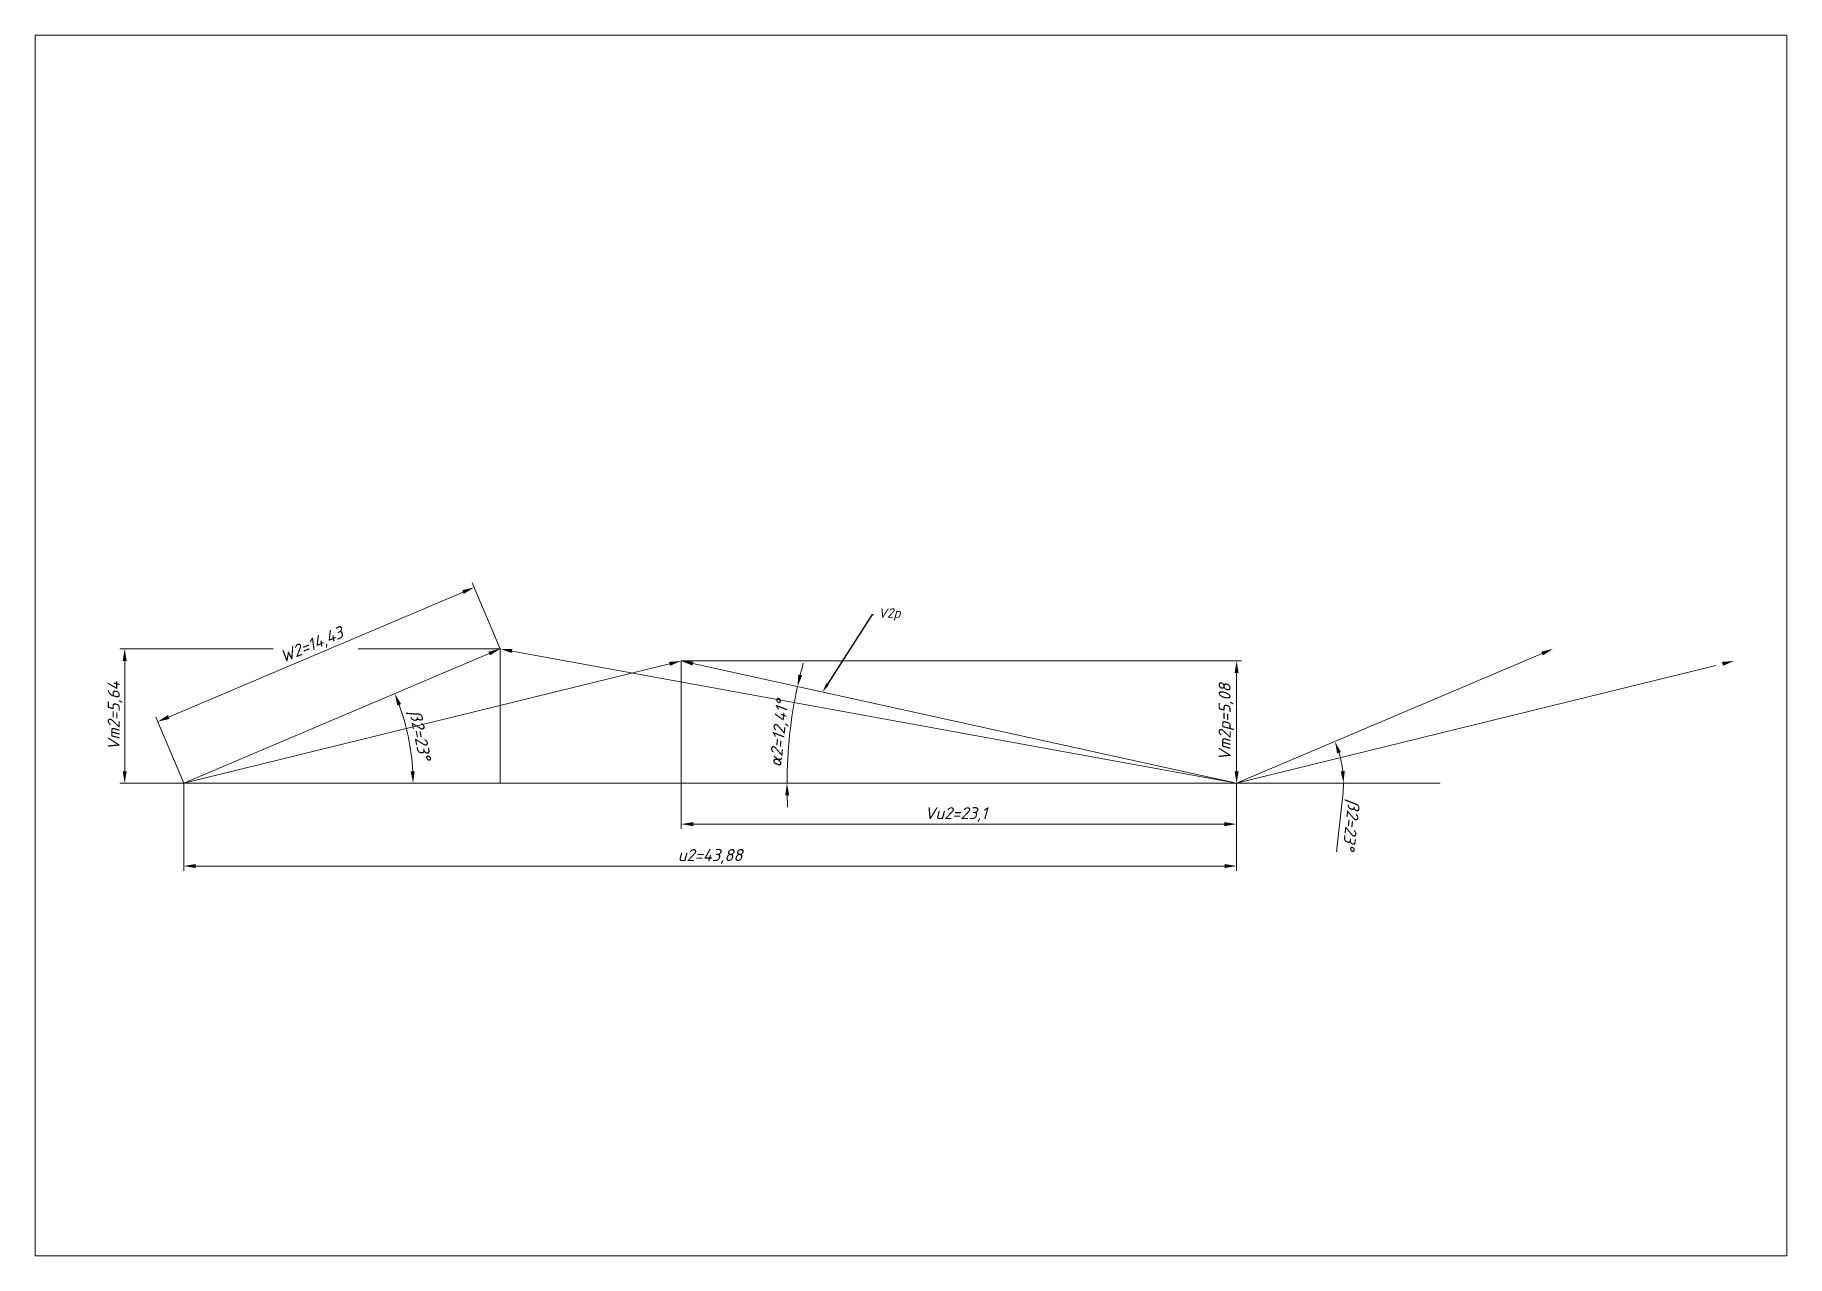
# Paper-space layout 'Лист1' of a CAD drawing. Header units: millimetres. Extents: x 0 to 287, y 0 to 200.
# The model-space entities are those that its viewports show. They can reach past a viewport. Long polylines and large blocks are cut down to what shows.
import ezdxf
from ezdxf import colors
from ezdxf.entities.mleader import LeaderData, LeaderLine
from ezdxf.math import Vec2, Vec3

# ---------------------------------------------------------------- set-up
doc = ezdxf.new("R2010")
doc.units = ezdxf.units.MM
doc.linetypes.add('осевая', pattern=[50.8, 31.75, -6.35, 6.35, -6.35])
doc.layers.get('0').update_dxf_attribs({"lineweight": 53})
doc.layers.add('Оси', color=7, linetype='осевая', lineweight=20)
doc.layers.add('Штриховка', color=7, linetype='Continuous', lineweight=20)
doc.styles.add('ADRF1', font='isocpeur.ttf', dxfattribs={"oblique": 15})
doc.styles.add('Размер', font='isocpeur.ttf', dxfattribs={"oblique": 15})
doc.dimstyles.new('гост', dxfattribs={"dimtxt": 5, "dimasz": 5, "dimexe": 2, "dimexo": 0, "dimgap": 1, "dimtad": 1, "dimlfac": 0.1, "dimtxsty": 'ADRF1', "dimcen": 2.5, "dimadec": 0, "dimazin": 0, "dimtfac": 1, "dimtmove": 0, "dimatfit": 3, "dimfxl": 1, "dimlwd": 20, "dimlwe": 20, "dimarcsym": 0})

# ---------------------------------------------------------------- blocks, each defined once
blk = doc.blocks.new('*D49')
at = {"layer": 'Defpoints', "color": 0, "transparency": 16777216}
for p in [(3447.63, 1596.03), (3458.5, 1570.42), (3326.6, 1514.42)]:
    blk.add_point(p, dxfattribs=at)
at = {"layer": 'Штриховка', "color": 0, "linetype": 'Continuous', "lineweight": 20, "transparency": 16777216}
for p, q in [((3320.33, 1541.99), (3443.03, 1594.08)), ((3458.5, 1570.42), (3446.85, 1597.87)), ((3326.6, 1514.42), (3314.94, 1541.88))]:
    blk.add_line(p, q, dxfattribs=at)
at = {"layer": 'Штриховка', "color": 0, "transparency": 16777216}
for points in [[(3442.7, 1594.85), (3443.35, 1593.31), (3447.63, 1596.03)], [(3320, 1542.76), (3320.65, 1541.23), (3315.72, 1540.04)]]:
    blk.add_solid(points, dxfattribs=at)
at = {"layer": 'Штриховка', "color": 0, "transparency": 16777216, "insert": (3380.11, 1571.72), "char_height": 5, "attachment_point": 5, "rotation": 23, "style": 'ADRF1'}
blk.add_mtext('W2=14,43', dxfattribs=at)
blk = doc.blocks.new('*D51')
at = {"layer": 'Defpoints', "color": 0, "transparency": 16777216}
for p in [(3533.93, 1565.36), (3765.4, 1514.42), (3765.4, 1514.42)]:
    blk.add_point(p, dxfattribs=at)
at = {"layer": 'Штриховка', "color": 0, "linetype": 'Continuous', "lineweight": 20, "transparency": 16777216}
for p, q in [((3533.93, 1565.36), (3767.4, 1565.36)), ((3765.4, 1560.36), (3765.4, 1519.42)), ((3765.4, 1514.42), (3763.4, 1514.42))]:
    blk.add_line(p, q, dxfattribs=at)
at = {"layer": 'Штриховка', "color": 0, "transparency": 16777216}
for points in [[(3764.56, 1560.36), (3766.23, 1560.36), (3765.4, 1565.36)], [(3764.56, 1519.42), (3766.23, 1519.42), (3765.4, 1514.42)]]:
    blk.add_solid(points, dxfattribs=at)
at = {"layer": 'Штриховка', "color": 0, "transparency": 16777216, "insert": (3761.15, 1539.89), "char_height": 5, "attachment_point": 5, "rotation": 90, "style": 'ADRF1'}
blk.add_mtext('Vm2p=5,08', dxfattribs=at)
blk = doc.blocks.new('*D52')
at = {"layer": 'Defpoints', "color": 0, "transparency": 16777216}
for p in [(3326.6, 1514.42), (3765.4, 1514.42), (3765.4, 1479.91)]:
    blk.add_point(p, dxfattribs=at)
at = {"layer": 'Штриховка', "color": 0, "linetype": 'Continuous', "lineweight": 20, "transparency": 16777216}
for p, q in [((3326.6, 1514.42), (3326.6, 1477.91)), ((3765.4, 1514.42), (3765.4, 1477.91)), ((3331.6, 1479.91), (3760.4, 1479.91))]:
    blk.add_line(p, q, dxfattribs=at)
at = {"layer": 'Штриховка', "color": 0, "transparency": 16777216}
for points in [[(3331.6, 1480.74), (3331.6, 1479.08), (3326.6, 1479.91)], [(3760.4, 1480.74), (3760.4, 1479.08), (3765.4, 1479.91)]]:
    blk.add_solid(points, dxfattribs=at)
at = {"layer": 'Штриховка', "color": 0, "transparency": 16777216, "insert": (3546, 1483.91), "char_height": 5, "attachment_point": 5, "style": 'ADRF1'}
blk.add_mtext('u2=43,88', dxfattribs=at)
blk = doc.blocks.new('*D53')
at = {"layer": 'Defpoints', "color": 0, "transparency": 16777216}
for p in [(3533.93, 1514.42), (3765.34, 1514.1), (3765.34, 1497.36)]:
    blk.add_point(p, dxfattribs=at)
at = {"layer": 'Штриховка', "color": 0, "linetype": 'Continuous', "lineweight": 20, "transparency": 16777216}
for p, q in [((3533.93, 1514.42), (3533.93, 1495.36)), ((3765.34, 1514.1), (3765.34, 1495.36)), ((3538.93, 1497.36), (3760.34, 1497.36))]:
    blk.add_line(p, q, dxfattribs=at)
at = {"layer": 'Штриховка', "color": 0, "transparency": 16777216}
for points in [[(3538.93, 1498.2), (3538.93, 1496.53), (3533.93, 1497.36)], [(3760.34, 1498.2), (3760.34, 1496.53), (3765.34, 1497.36)]]:
    blk.add_solid(points, dxfattribs=at)
at = {"layer": 'Штриховка', "color": 0, "transparency": 16777216, "insert": (3648.4, 1501.36), "char_height": 5, "attachment_point": 5, "style": 'ADRF1'}
blk.add_mtext('Vu2=23,1', dxfattribs=at)
blk = doc.blocks.new('*D54')
at = {"layer": 'Defpoints', "color": 0, "transparency": 16777216}
for p in [(3538.82, 1564.28), (3579.97, 1541.39), (3326.6, 1514.42), (3765.4, 1514.42), (3765.4, 1514.42)]:
    blk.add_point(p, dxfattribs=at)
at = {"layer": 'Штриховка', "color": 0, "linetype": 'Continuous', "lineweight": 20, "transparency": 16777216}
for start, end in [(164.53206, 166.06103), (167.59, 180), (181.52897, 183.05794)]:
    blk.add_arc((3765.4, 1514.42), 187.37, start, end, dxfattribs=at)
at = {"layer": 'Штриховка', "color": 0, "transparency": 16777216}
for points in [[(3584.35, 1559.37), (3582.73, 1559.75), (3582.4, 1554.69)], [(3577.26, 1509.41), (3578.92, 1509.44), (3578.02, 1514.42)]]:
    blk.add_solid(points, dxfattribs=at)
at = {"layer": 'Штриховка', "color": 0, "transparency": 16777216, "insert": (3575.14, 1535.11), "char_height": 5, "attachment_point": 5, "rotation": 83.795, "style": 'Размер'}
blk.add_mtext('α2=12,41%%D', dxfattribs=at)
blk = doc.blocks.new('*D55')
at = {"layer": 'Defpoints', "color": 0, "transparency": 16777216}
for p in [(3453.9, 1568.46), (3421.32, 1527.18), (3326.6, 1514.42), (3326.6, 1514.42), (3765.4, 1514.42)]:
    blk.add_point(p, dxfattribs=at)
at = {"layer": 'Штриховка', "color": 0, "linetype": 'Continuous', "lineweight": 20, "transparency": 16777216}
blk.add_arc((3326.6, 1514.42), 95.58, 2.99755, 20.00245, dxfattribs=at)
at = {"layer": 'Штриховка', "color": 0, "transparency": 16777216}
for points in [[(3415.64, 1546.81), (3417.19, 1547.42), (3414.58, 1551.77)], [(3422.88, 1519.44), (3421.21, 1519.4), (3422.18, 1514.42)]]:
    blk.add_solid(points, dxfattribs=at)
at = {"layer": 'Штриховка', "color": 0, "transparency": 16777216, "insert": (3424.42, 1534.33), "char_height": 5, "attachment_point": 5, "rotation": 281.5, "style": 'Размер'}
blk.add_mtext('β2=23°', dxfattribs=at)
blk = doc.blocks.new('*D56')
at = {"layer": 'Defpoints', "color": 0, "transparency": 16777216}
for p in [(3892.7, 1568.46), (3808.34, 1526.2), (3765.4, 1514.42), (3765.4, 1514.42), (3850.2, 1514.42)]:
    blk.add_point(p, dxfattribs=at)
at = {"layer": 'Штриховка', "color": 0, "linetype": 'Continuous', "lineweight": 20, "transparency": 16777216}
blk.add_line((3809.64, 1509.43), (3806.98, 1485.84), dxfattribs=at)
for start, end in [(6.43744, 16.56256), (353.56256, 360)]:
    blk.add_arc((3765.4, 1514.42), 44.53, start, end, dxfattribs=at)
at = {"layer": 'Штриховка', "color": 0, "transparency": 16777216}
for points in [[(3807.29, 1526.83), (3808.86, 1527.4), (3806.38, 1531.82)], [(3810.47, 1519.46), (3808.81, 1519.37), (3809.92, 1514.42)]]:
    blk.add_solid(points, dxfattribs=at)
at = {"layer": 'Штриховка', "color": 0, "transparency": 16777216, "insert": (3812.53, 1497.16), "char_height": 5, "attachment_point": 5, "rotation": 263.56256, "style": 'Размер'}
blk.add_mtext('β2=23°', dxfattribs=at)

msp = doc.modelspace()

# ---------------------------------------------------------------- linework, layer by layer
at = {"layer": 'Оси', "linetype": 'Continuous', "lineweight": 20}
for p, q in [((3363.831, 1570.416), (3300.022, 1570.416)), ((3458.504, 1570.416), (3399.343, 1570.416)), ((3302.022, 1565.416), (3302.022, 1519.424)), ((3326.596, 1514.424), (3300.022, 1514.424))]:
    msp.add_line(p, q, dxfattribs=at)
at = {"layer": 'Оси'}
for points in [[(3301.189, 1565.416), (3302.855, 1565.416), (3302.022, 1570.416)], [(3301.189, 1519.424), (3302.855, 1519.424), (3302.022, 1514.424)]]:
    msp.add_solid(points, dxfattribs=at)
at = {"layer": 'Штриховка'}
for p, q in [((3458.504, 1570.416), (3458.504, 1514.424)), ((3533.934, 1565.357), (3533.934, 1514.424)), ((3326.596, 1514.424), (3765.396, 1514.424)), ((3765.396, 1514.424), (3850.201, 1514.424))]:
    msp.add_line(p, q, dxfattribs=at)
at = {"layer": 'Штриховка', "linetype": 'Continuous', "lineweight": 20}
for p, q in [((3453.902, 1568.462), (3326.596, 1514.424)), ((3326.596, 1514.424), (3529.078, 1564.164)), ((3463.423, 1569.519), (3765.396, 1514.424)), ((3538.817, 1564.282), (3765.396, 1514.424))]:
    msp.add_line(p, q, dxfattribs=at)
at = {"layer": 'Штриховка', "linetype": 'осевая', "lineweight": 20}
for p, q in [((3892.702, 1568.462), (3765.396, 1514.424)), ((3765.396, 1514.424), (3967.878, 1564.164))]:
    msp.add_line(p, q, dxfattribs=at)
at = {"layer": 'Штриховка'}
for points in [[(3453.576, 1569.229), (3454.227, 1567.695), (3458.504, 1570.416)], [(3463.573, 1570.338), (3463.274, 1568.699), (3458.504, 1570.416)], [(3892.376, 1569.229), (3893.027, 1567.695), (3897.304, 1570.416)], [(3528.879, 1564.973), (3529.277, 1563.355), (3533.934, 1565.357)], [(3538.996, 1565.096), (3538.638, 1563.468), (3533.934, 1565.357)], [(3967.679, 1564.973), (3968.077, 1563.355), (3972.734, 1565.357)]]:
    msp.add_solid(points, dxfattribs=at)

# ---------------------------------------------------------------- texts
at = {"layer": 'Оси', "insert": (3298.022, 1542.42), "char_height": 5, "attachment_point": 5, "rotation": 90, "style": 'ADRF1'}
msp.add_mtext('Vm2=5,64', dxfattribs=at)

# ---------------------------------------------------------------- dimensions: what is measured, and where the dimension line sits
at = {"layer": 'Штриховка'}
dim = msp.add_aligned_dim(p1=(3326.596, 1514.424), p2=(3458.504, 1570.416), distance=27.828, text='W2=14,43', dimstyle='гост', dxfattribs=at)
dim.commit()
dim.dimension.update_dxf_attribs({"geometry": '*D49', "text_midpoint": (3380.114, 1571.718)})
for base, line1, line2, text, picture, middle in [((3421.323, 1527.176), ((3326.596, 1514.424), (3765.396, 1514.424)), ((3453.902, 1568.462), (3326.596, 1514.424)), 'β2=<>', '*D55', (3424.424, 1534.327)), ((3579.974, 1541.386), ((3326.596, 1514.424), (3765.396, 1514.424)), ((3538.817, 1564.282), (3765.396, 1514.424)), 'α2=12,41%%D', '*D54', (3575.145, 1535.109)), ((3808.337, 1526.198), ((3765.396, 1514.424), (3850.201, 1514.424)), ((3892.702, 1568.462), (3765.396, 1514.424)), 'β2=<>', '*D56', (3812.533, 1497.16))]:
    dim = msp.add_angular_dim_2l(base=base, line1=line1, line2=line2, text=text, dimstyle='гост', override={"dimtxsty": 'Размер'}, dxfattribs=at)
    dim.commit()
    dim.dimension.update_dxf_attribs({"geometry": picture, "text_midpoint": middle})
dim = msp.add_linear_dim(base=(3765.396, 1514.424), p1=(3533.934, 1565.357), p2=(3765.396, 1514.424), angle=90, text='Vm2p=5,08', dimstyle='гост', dxfattribs=at)
dim.commit()
dim.dimension.update_dxf_attribs({"geometry": '*D51', "text_midpoint": (3761.146, 1539.891)})
for base, p1, p2, text, picture, middle in [((3765.396, 1479.911), (3326.596, 1514.424), (3765.396, 1514.424), 'u2=<>', '*D52', (3545.996, 1479.911)), ((3765.342, 1497.364), (3533.934, 1514.424), (3765.342, 1514.1), 'Vu2=23,1', '*D53', (3648.4, 1497.364))]:
    dim = msp.add_linear_dim(base=base, p1=p1, p2=p2, text=text, dimstyle='гост', dxfattribs=at)
    dim.commit()
    dim.dimension.update_dxf_attribs({"geometry": picture, "text_midpoint": middle, "dimtype": 160})

# ---------------------------------------------------------------- leaders
ml = msp.add_multileader_mtext('Standard', dxfattribs=at)
ml.set_content('V2p', color=256, style='Размер')
ml.set_leader_properties()
ml.build(insert=Vec2(0, 0))
ml.multileader.update_dxf_attribs({"text_right_attachment_type": 6, "dogleg_length": 0.36})
ctx = ml.context
ctx.base_point, ctx.plane_origin = Vec3(3614.079, 1584.758), Vec3(3592.809, 1552.401)
ctx.right_attachment = 6
notes = []
notes.append((ctx, [(0, (1, 1, 0), (3613.719, 1584.758), (1, 0), 0.36, [(0, [(3592.809, 1552.401)], 0, [])])]))
ctx.mtext.insert, ctx.mtext.flow_direction = Vec3(3616.079, 1587.358), 5
for ctx, leaders in notes:
    for number, flags, end, landing, length, lines in leaders:
        leader = LeaderData()
        leader.index, (leader.has_last_leader_line, leader.has_dogleg_vector, leader.attachment_direction) = number, flags
        leader.last_leader_point, leader.dogleg_vector, leader.dogleg_length = Vec3(end), Vec3(landing), length
        for number, points, colour, breaks in lines:
            line = LeaderLine()
            line.index, line.vertices, line.color, line.breaks = number, Vec3.list(points), colors.encode_raw_color(colour), breaks
            leader.lines.append(line)
        ctx.leaders.append(leader)

psp = doc.layouts.new('Лист1')

# ---------------------------------------------------------------- viewports
at = {"layer": '0', "view_target_point": (361.73, 336.67)}
psp.add_viewport(center=(143.44, 99.96), size=(286.87, 199.9192), view_center_point=(3267.98, 1235.145), view_height=508.80005, dxfattribs=at)

doc.saveas('drawing.dxf')
